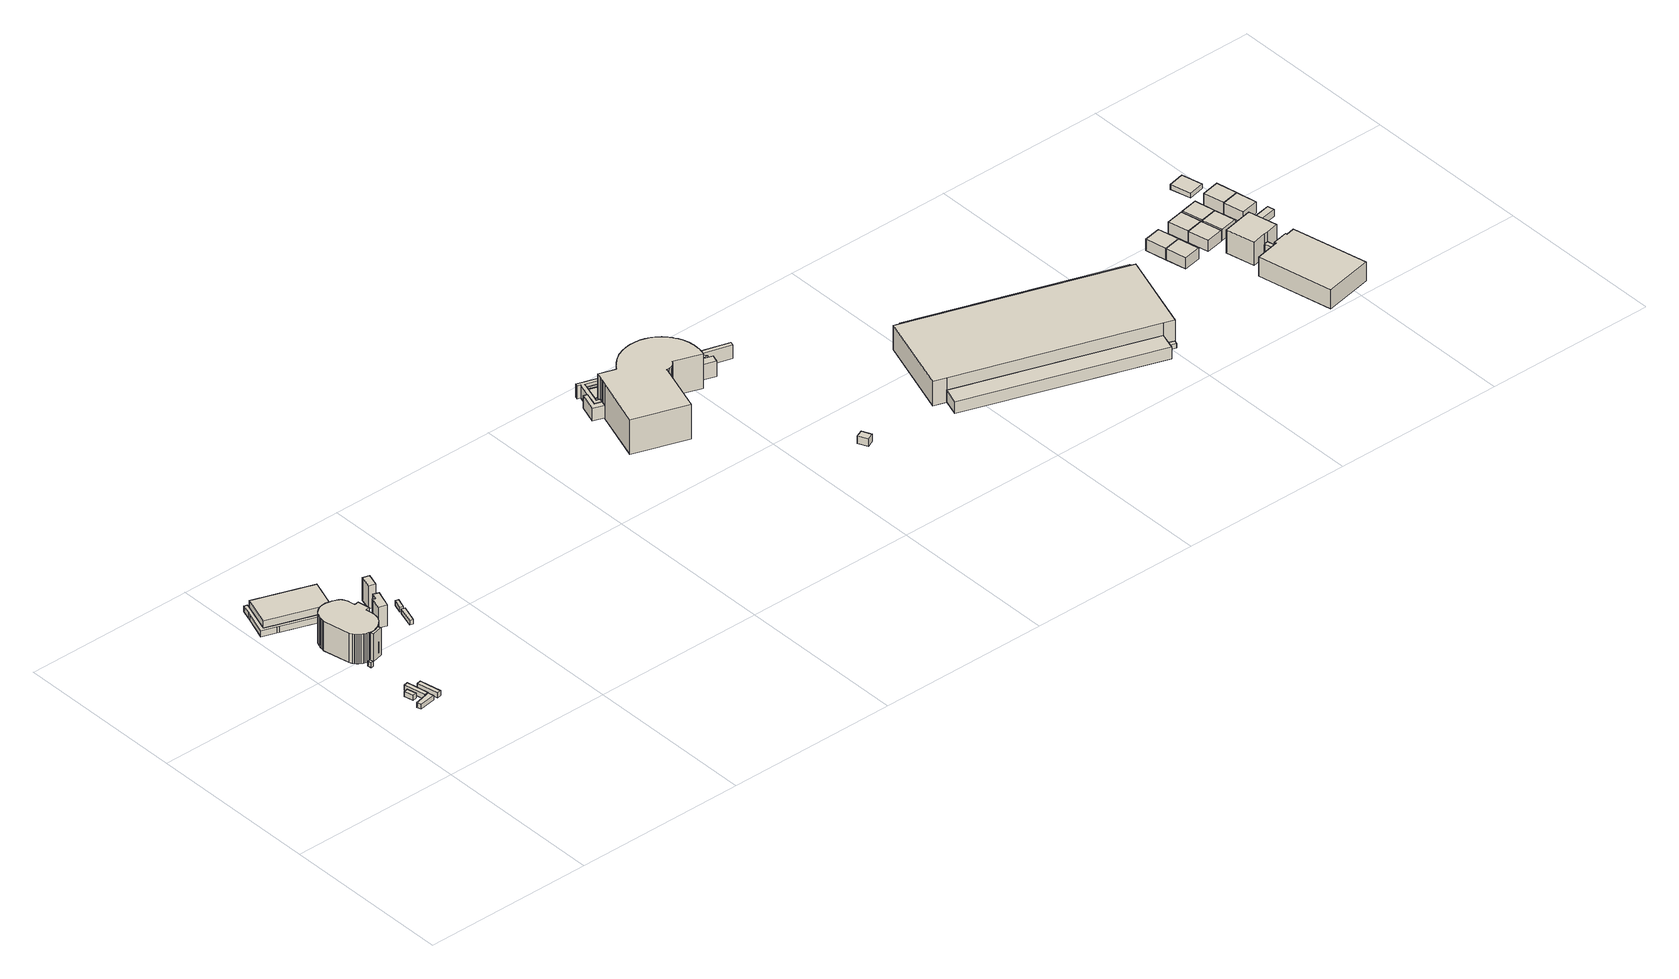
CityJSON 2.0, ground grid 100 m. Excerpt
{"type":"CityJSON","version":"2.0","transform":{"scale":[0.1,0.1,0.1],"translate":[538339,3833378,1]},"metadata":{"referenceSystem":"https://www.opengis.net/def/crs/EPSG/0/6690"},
"CityObjects":{
"building1":{"type":"Building","attributes":{"class":"3001","BuildingDetailAttribute.specifiedBuildingCoverageRate":0.6,"BuildingDetailAttribute.surveyYear":2017,"BuildingIDAttribute.prefecture":"27","BuildingIDAttribute.city":"27125"},"geometry":[{"type":"Solid","lod":"1","boundaries":[[[[0,1,2,3]],[[2,4,5,3]],[[1,6,4,2]],[[0,7,6,1]],[[3,5,7,0]],[[4,6,7,5]]]]}]},
"building2":{"type":"Building","attributes":{"class":"3001","BuildingDetailAttribute.specifiedBuildingCoverageRate":0.6,"BuildingDetailAttribute.surveyYear":2017,"BuildingIDAttribute.prefecture":"27","BuildingIDAttribute.city":"27125"},"geometry":[{"type":"Solid","lod":"1","boundaries":[[[[8,9,10,11]],[[10,12,13,11]],[[9,14,12,10]],[[8,15,14,9]],[[11,13,15,8]],[[12,14,15,13]]]]}]},
"building3":{"type":"Building","attributes":{"class":"3001","BuildingDetailAttribute.specifiedBuildingCoverageRate":0.6,"BuildingDetailAttribute.surveyYear":2017,"BuildingIDAttribute.prefecture":"27","BuildingIDAttribute.city":"27125"},"geometry":[{"type":"Solid","lod":"1","boundaries":[[[[16,17,18,19]],[[18,20,21,19]],[[17,22,20,18]],[[16,23,22,17]],[[19,21,23,16]],[[20,22,23,21]]]]}]},
"building4":{"type":"Building","attributes":{"class":"3001","BuildingDetailAttribute.specifiedBuildingCoverageRate":0.6,"BuildingDetailAttribute.surveyYear":2017,"BuildingIDAttribute.prefecture":"27","BuildingIDAttribute.city":"27125"},"geometry":[{"type":"Solid","lod":"1","boundaries":[[[[24,25,26,27]],[[26,28,29,27]],[[25,30,28,26]],[[24,31,30,25]],[[27,29,31,24]],[[28,30,31,29]]]]}]},
"building5":{"type":"Building","attributes":{"class":"3001","BuildingDetailAttribute.specifiedBuildingCoverageRate":0.6,"BuildingDetailAttribute.surveyYear":2017,"BuildingIDAttribute.prefecture":"27","BuildingIDAttribute.city":"27125"},"geometry":[{"type":"Solid","lod":"1","boundaries":[[[[32,33,34,35]],[[34,36,37,35]],[[33,38,36,34]],[[32,39,38,33]],[[35,37,39,32]],[[36,38,39,37]]]]}]},
"building6":{"type":"Building","attributes":{"区名":"住之江区","町丁目名称":"南港北１丁目","街区番号":21,"class":"3001","usage":"422","measuredHeight":17,"storeysAboveGround":1,"BuildingDetailAttribute.buildingRoofEdgeArea":832.32,"BuildingDetailAttribute.buildingStructureType":"603","BuildingDetailAttribute.buildingStructureOrgType":"3","BuildingDetailAttribute.detailedUsage":"1405","BuildingDetailAttribute.specifiedBuildingCoverageRate":0.6,"BuildingDetailAttribute.surveyYear":2017,"BuildingIDAttribute.prefecture":"27","BuildingIDAttribute.city":"27125"},"geometry":[{"type":"Solid","lod":"1","boundaries":[[[[40,41,42,43,44,45,46,47,48]],[[47,49,50,48]],[[46,51,49,47]],[[45,52,51,46]],[[44,53,52,45]],[[43,54,53,44]],[[42,55,54,43]],[[41,56,55,42]],[[40,57,56,41]],[[48,50,57,40]],[[49,51,52,53,54,55,56,57,50]]]]}]},
"building7":{"type":"Building","attributes":{"区名":"住之江区","町丁目名称":"南港北１丁目","街区番号":21,"class":"3002","usage":"422","measuredHeight":18.1,"storeysAboveGround":1,"BuildingDetailAttribute.buildingRoofEdgeArea":832.32,"BuildingDetailAttribute.buildingStructureType":"603","BuildingDetailAttribute.buildingStructureOrgType":"3","BuildingDetailAttribute.detailedUsage":"1405","BuildingDetailAttribute.specifiedBuildingCoverageRate":0.6,"BuildingDetailAttribute.surveyYear":2017,"BuildingHighTideRiskAttribute.description":"1","BuildingHighTideRiskAttribute.rank":"1","BuildingHighTideRiskAttribute.depth":0.048,"BuildingIDAttribute.prefecture":"27","BuildingIDAttribute.city":"27125"},"geometry":[{"type":"Solid","lod":"1","boundaries":[[[[58,59,60,61,62,63,64,65,66,67,68,69,70,71,72,73,74,75,76,77,78,79,80,81,82,83,84,85,86,87,88,89,90,91,92,93,94,95,96,97,98,99,100,101,102,103,104,105,106,107,108,109,110,111,112,113,114,115,116,117,118,119,120]],[[119,121,122,120]],[[118,123,121,119]],[[117,124,123,118]],[[116,125,124,117]],[[115,126,125,116]],[[114,127,126,115]],[[113,128,127,114]],[[112,129,128,113]],[[111,130,129,112]],[[110,131,130,111]],[[109,132,131,110]],[[108,133,132,109]],[[107,134,133,108]],[[106,135,134,107]],[[105,136,135,106]],[[104,137,136,105]],[[103,138,137,104]],[[102,139,138,103]],[[101,140,139,102]],[[100,141,140,101]],[[99,142,141,100]],[[98,143,142,99]],[[97,144,143,98]],[[96,145,144,97]],[[95,146,145,96]],[[94,147,146,95]],[[93,148,147,94]],[[92,149,148,93]],[[91,150,149,92]],[[90,151,150,91]],[[89,152,151,90]],[[88,153,152,89]],[[87,154,153,88]],[[86,155,154,87]],[[85,156,155,86]],[[84,157,156,85]],[[83,158,157,84]],[[82,159,158,83]],[[81,160,159,82]],[[80,161,160,81]],[[79,162,161,80]],[[78,163,162,79]],[[77,164,163,78]],[[76,165,164,77]],[[75,166,165,76]],[[74,167,166,75]],[[73,168,167,74]],[[72,169,168,73]],[[71,170,169,72]],[[70,171,170,71]],[[69,172,171,70]],[[68,173,172,69]],[[67,174,173,68]],[[66,175,174,67]],[[65,176,175,66]],[[64,177,176,65]],[[63,178,177,64]],[[62,179,178,63]],[[61,180,179,62]],[[60,181,180,61]],[[59,182,181,60]],[[58,183,182,59]],[[120,122,183,58]],[[121,123,124,125,126,127,128,129,130,131,132,133,134,135,136,137,138,139,140,141,142,143,144,145,146,147,148,149,150,151,152,153,154,155,156,157,158,159,160,161,162,163,164,165,166,167,168,169,170,171,172,173,174,175,176,177,178,179,180,181,182,183,122]]]]}]},
"building8":{"type":"Building","attributes":{"区名":"住之江区","町丁目名称":"南港北１丁目","街区番号":21,"class":"3003","usage":"422","measuredHeight":3.7,"storeysAboveGround":1,"BuildingDetailAttribute.buildingRoofEdgeArea":805.54,"BuildingDetailAttribute.buildingStructureType":"603","BuildingDetailAttribute.buildingStructureOrgType":"3","BuildingDetailAttribute.detailedUsage":"1405","BuildingDetailAttribute.specifiedBuildingCoverageRate":0.6,"BuildingDetailAttribute.surveyYear":2017,"BuildingHighTideRiskAttribute.description":"1","BuildingHighTideRiskAttribute.rank":"1","BuildingHighTideRiskAttribute.depth":0.389,"BuildingIDAttribute.prefecture":"27","BuildingIDAttribute.city":"27125"},"geometry":[{"type":"Solid","lod":"1","boundaries":[[[[184,185,186,187,188,189,190,191,192,193,194,195,196,197,198]],[[197,199,200,198]],[[196,201,199,197]],[[195,202,201,196]],[[194,203,202,195]],[[193,204,203,194]],[[192,205,204,193]],[[191,206,205,192]],[[190,207,206,191]],[[189,208,207,190]],[[188,209,208,189]],[[187,210,209,188]],[[186,211,210,187]],[[185,212,211,186]],[[184,213,212,185]],[[198,200,213,184]],[[199,201,202,203,204,205,206,207,208,209,210,211,212,213,200]]]]}]},
"building9":{"type":"Building","attributes":{"区名":"住之江区","町丁目名称":"南港北１丁目","街区番号":21,"class":"3002","usage":"422","measuredHeight":8,"storeysAboveGround":1,"BuildingDetailAttribute.buildingRoofEdgeArea":805.54,"BuildingDetailAttribute.buildingStructureType":"603","BuildingDetailAttribute.buildingStructureOrgType":"3","BuildingDetailAttribute.detailedUsage":"1405","BuildingDetailAttribute.specifiedBuildingCoverageRate":0.6,"BuildingDetailAttribute.surveyYear":2017,"BuildingHighTideRiskAttribute.description":"1","BuildingHighTideRiskAttribute.rank":"2","BuildingHighTideRiskAttribute.depth":0.538,"BuildingIDAttribute.prefecture":"27","BuildingIDAttribute.city":"27125"},"geometry":[{"type":"Solid","lod":"1","boundaries":[[[[214,215,216,217,218]],[[217,219,220,218]],[[216,221,219,217]],[[215,222,221,216]],[[214,223,222,215]],[[218,220,223,214]],[[219,221,222,223,220]]]]}]},
"building10":{"type":"Building","attributes":{"class":"3001","measuredHeight":5.9,"BuildingDetailAttribute.specifiedBuildingCoverageRate":0.6,"BuildingDetailAttribute.surveyYear":2017,"BuildingHighTideRiskAttribute.description":"1","BuildingHighTideRiskAttribute.rank":"1","BuildingHighTideRiskAttribute.depth":0.268,"BuildingIDAttribute.prefecture":"27","BuildingIDAttribute.city":"27125"},"geometry":[{"type":"Solid","lod":"1","boundaries":[[[[224,225,226,227]],[[226,228,229,227]],[[225,230,228,226]],[[224,231,230,225]],[[227,229,231,224]],[[228,230,231,229]]]]}]},
"building11":{"type":"Building","attributes":{"class":"3002","measuredHeight":13,"BuildingDetailAttribute.specifiedBuildingCoverageRate":0.6,"BuildingDetailAttribute.surveyYear":2017,"BuildingHighTideRiskAttribute.description":"1","BuildingHighTideRiskAttribute.rank":"1","BuildingHighTideRiskAttribute.depth":0.192,"BuildingIDAttribute.prefecture":"27","BuildingIDAttribute.city":"27125"},"geometry":[{"type":"Solid","lod":"1","boundaries":[[[[232,233,234,235,236,237]],[[236,238,239,237]],[[235,240,238,236]],[[234,241,240,235]],[[233,242,241,234]],[[232,243,242,233]],[[237,239,243,232]],[[238,240,241,242,243,239]]]]}]},
"building12":{"type":"Building","attributes":{"class":"3001","BuildingDetailAttribute.specifiedBuildingCoverageRate":0.6,"BuildingDetailAttribute.surveyYear":2017,"BuildingHighTideRiskAttribute.description":"1","BuildingHighTideRiskAttribute.rank":"2","BuildingHighTideRiskAttribute.depth":0.542,"BuildingIDAttribute.prefecture":"27","BuildingIDAttribute.city":"27125"},"geometry":[{"type":"Solid","lod":"1","boundaries":[[[[244,245,246,247]],[[246,248,249,247]],[[245,250,248,246]],[[244,251,250,245]],[[247,249,251,244]],[[248,250,251,249]]]]}]},
"building13":{"type":"Building","attributes":{"class":"3001","measuredHeight":14.2,"BuildingDetailAttribute.specifiedBuildingCoverageRate":0.6,"BuildingDetailAttribute.surveyYear":2017,"BuildingHighTideRiskAttribute.description":"1","BuildingHighTideRiskAttribute.rank":"1","BuildingHighTideRiskAttribute.depth":0.388,"BuildingIDAttribute.prefecture":"27","BuildingIDAttribute.city":"27125"},"geometry":[{"type":"Solid","lod":"1","boundaries":[[[[252,253,254,255]],[[254,256,257,255]],[[253,258,256,254]],[[252,259,258,253]],[[255,257,259,252]],[[256,258,259,257]]]]}]},
"building14":{"type":"Building","attributes":{"class":"3001","BuildingDetailAttribute.specifiedBuildingCoverageRate":0.6,"BuildingDetailAttribute.surveyYear":2017,"BuildingHighTideRiskAttribute.description":"1","BuildingHighTideRiskAttribute.rank":"2","BuildingHighTideRiskAttribute.depth":0.63,"BuildingIDAttribute.prefecture":"27","BuildingIDAttribute.city":"27125"},"geometry":[{"type":"Solid","lod":"1","boundaries":[[[[260,261,262,263]],[[262,264,265,263]],[[261,266,264,262]],[[260,267,266,261]],[[263,265,267,260]],[[264,266,267,265]]]]}]},
"building15":{"type":"Building","attributes":{"計測周辺長":297.13,"1/2500図郭":74,"区名":"住之江区","町丁目名称":"南港北１丁目","街区番号":20,"class":"3001","usage":"431","measuredHeight":7.7,"storeysAboveGround":6,"BuildingDetailAttribute.buildingRoofEdgeArea":2196.25,"BuildingDetailAttribute.buildingStructureType":"603","BuildingDetailAttribute.buildingStructureOrgType":"3","BuildingDetailAttribute.detailedUsage":"1710","BuildingDetailAttribute.specifiedBuildingCoverageRate":0.6,"BuildingDetailAttribute.surveyYear":2017,"BuildingTsunamiRiskAttribute.description":"1","BuildingTsunamiRiskAttribute.rank":"2","BuildingTsunamiRiskAttribute.depth":0.61,"BuildingHighTideRiskAttribute.description":"1","BuildingHighTideRiskAttribute.rank":"2","BuildingHighTideRiskAttribute.depth":2,"BuildingIDAttribute.prefecture":"27","BuildingIDAttribute.city":"27125"},"geometry":[{"type":"Solid","lod":"1","boundaries":[[[[268,269,270,271,272,273,274]],[[273,275,276,274]],[[272,277,275,273]],[[271,278,277,272]],[[270,279,278,271]],[[269,280,279,270]],[[268,281,280,269]],[[274,276,281,268]],[[275,277,278,279,280,281,276]]]]}]},
"building16":{"type":"Building","attributes":{"class":"3001","measuredHeight":5.6,"BuildingDetailAttribute.specifiedBuildingCoverageRate":0.6,"BuildingDetailAttribute.surveyYear":2017,"BuildingTsunamiRiskAttribute.description":"1","BuildingTsunamiRiskAttribute.rank":"2","BuildingTsunamiRiskAttribute.depth":0.74,"BuildingHighTideRiskAttribute.description":"1","BuildingHighTideRiskAttribute.rank":"2","BuildingHighTideRiskAttribute.depth":2,"BuildingIDAttribute.prefecture":"27","BuildingIDAttribute.city":"27125"},"geometry":[{"type":"Solid","lod":"1","boundaries":[[[[282,283,284,285,286,287,288]],[[287,289,290,288]],[[286,291,289,287]],[[285,292,291,286]],[[284,293,292,285]],[[283,294,293,284]],[[282,295,294,283]],[[288,290,295,282]],[[289,291,292,293,294,295,290]]]]}]},
"building17":{"type":"Building","attributes":{"class":"3001","measuredHeight":5.9,"BuildingDetailAttribute.specifiedBuildingCoverageRate":0.6,"BuildingDetailAttribute.surveyYear":2017,"BuildingTsunamiRiskAttribute.description":"1","BuildingTsunamiRiskAttribute.rank":"2","BuildingTsunamiRiskAttribute.depth":0.85,"BuildingHighTideRiskAttribute.description":"1","BuildingHighTideRiskAttribute.rank":"2","BuildingHighTideRiskAttribute.depth":2,"BuildingIDAttribute.prefecture":"27","BuildingIDAttribute.city":"27125"},"geometry":[{"type":"Solid","lod":"1","boundaries":[[[[296,288,287,286,285,297,298,299,300,301,302]],[[301,303,304,302]],[[300,305,303,301]],[[299,306,305,300]],[[298,307,306,299]],[[297,308,307,298]],[[285,309,308,297]],[[286,310,309,285]],[[287,311,310,286]],[[288,312,311,287]],[[296,313,312,288]],[[302,304,313,296]],[[303,305,306,307,308,309,310,311,312,313,304]]]]}]},
"building18":{"type":"Building","attributes":{"計測周辺長":297.13,"1/2500図郭":74,"区名":"住之江区","町丁目名称":"南港北１丁目","街区番号":20,"class":"3003","usage":"431","measuredHeight":8,"storeysAboveGround":6,"BuildingDetailAttribute.buildingRoofEdgeArea":2196.25,"BuildingDetailAttribute.buildingStructureType":"603","BuildingDetailAttribute.buildingStructureOrgType":"3","BuildingDetailAttribute.detailedUsage":"1710","BuildingDetailAttribute.specifiedBuildingCoverageRate":0.6,"BuildingDetailAttribute.surveyYear":2017,"BuildingTsunamiRiskAttribute.description":"1","BuildingTsunamiRiskAttribute.rank":"2","BuildingTsunamiRiskAttribute.depth":0.61,"BuildingHighTideRiskAttribute.description":"1","BuildingHighTideRiskAttribute.rank":"2","BuildingHighTideRiskAttribute.depth":2,"BuildingIDAttribute.prefecture":"27","BuildingIDAttribute.city":"27125"},"geometry":[{"type":"Solid","lod":"1","boundaries":[[[[314,315,316,317,318,319,320,321,322,323,324,325]],[[324,326,327,325]],[[323,328,326,324]],[[322,329,328,323]],[[321,276,329,322]],[[320,281,276,321]],[[319,280,281,320]],[[318,330,280,319]],[[317,331,330,318]],[[316,332,331,317]],[[315,333,332,316]],[[314,334,333,315]],[[325,327,334,314]],[[326,328,329,276,281,280,330,331,332,333,334,327]]]]}]},
"building19":{"type":"Building","attributes":{"計測周辺長":297.13,"1/2500図郭":74,"区名":"住之江区","町丁目名称":"南港北１丁目","街区番号":20,"class":"3002","usage":"431","measuredHeight":21.5,"storeysAboveGround":6,"BuildingDetailAttribute.buildingRoofEdgeArea":2196.25,"BuildingDetailAttribute.buildingStructureType":"603","BuildingDetailAttribute.buildingStructureOrgType":"3","BuildingDetailAttribute.detailedUsage":"1710","BuildingDetailAttribute.specifiedBuildingCoverageRate":0.6,"BuildingDetailAttribute.surveyYear":2017,"BuildingTsunamiRiskAttribute.description":"1","BuildingTsunamiRiskAttribute.rank":"2","BuildingTsunamiRiskAttribute.depth":1.1,"BuildingHighTideRiskAttribute.description":"1","BuildingHighTideRiskAttribute.rank":"2","BuildingHighTideRiskAttribute.depth":2,"BuildingIDAttribute.prefecture":"27","BuildingIDAttribute.city":"27125"},"geometry":[{"type":"Solid","lod":"1","boundaries":[[[[335,336,337,338,339,340,341,342,343,344,345,346,347,348,349,350,351,352,353,354,355,356,357,358,359,360,361,362,363,364,365,366,367,368,369,370,371,372,373,374,375,376,377,378]],[[377,379,380,378]],[[376,381,379,377]],[[375,382,381,376]],[[374,383,382,375]],[[373,384,383,374]],[[372,385,384,373]],[[371,386,385,372]],[[370,387,386,371]],[[369,388,387,370]],[[368,389,388,369]],[[367,390,389,368]],[[366,391,390,367]],[[365,392,391,366]],[[364,393,392,365]],[[363,394,393,364]],[[362,395,394,363]],[[361,396,395,362]],[[360,397,396,361]],[[359,398,397,360]],[[358,399,398,359]],[[357,400,399,358]],[[356,401,400,357]],[[355,402,401,356]],[[354,403,402,355]],[[353,404,403,354]],[[352,405,404,353]],[[351,406,405,352]],[[350,407,406,351]],[[349,408,407,350]],[[348,409,408,349]],[[347,410,409,348]],[[346,411,410,347]],[[345,412,411,346]],[[344,413,412,345]],[[343,414,413,344]],[[342,415,414,343]],[[341,416,415,342]],[[340,417,416,341]],[[339,418,417,340]],[[338,419,418,339]],[[337,420,419,338]],[[336,421,420,337]],[[335,422,421,336]],[[378,380,422,335]],[[379,381,382,383,384,385,386,387,388,389,390,391,392,393,394,395,396,397,398,399,400,401,402,403,404,405,406,407,408,409,410,411,412,413,414,415,416,417,418,419,420,421,422,380]]]]}]},
"building20":{"type":"Building","attributes":{"class":"3003","measuredHeight":4.5,"BuildingDetailAttribute.specifiedBuildingCoverageRate":0.6,"BuildingDetailAttribute.surveyYear":2017,"BuildingHighTideRiskAttribute.description":"1","BuildingHighTideRiskAttribute.rank":"2","BuildingHighTideRiskAttribute.depth":2.07,"BuildingIDAttribute.prefecture":"27","BuildingIDAttribute.city":"27125"},"geometry":[{"type":"Solid","lod":"1","boundaries":[[[[423,424,425,426]],[[425,427,428,426]],[[424,429,427,425]],[[423,430,429,424]],[[426,428,430,423]],[[427,429,430,428]]]]}]},
"building21":{"type":"Building","attributes":{"class":"3001","measuredHeight":9.5,"BuildingDetailAttribute.specifiedBuildingCoverageRate":0.6,"BuildingDetailAttribute.surveyYear":2017,"BuildingTsunamiRiskAttribute.description":"1","BuildingTsunamiRiskAttribute.rank":"2","BuildingTsunamiRiskAttribute.depth":0.89,"BuildingHighTideRiskAttribute.description":"1","BuildingHighTideRiskAttribute.rank":"2","BuildingHighTideRiskAttribute.depth":2,"BuildingIDAttribute.prefecture":"27","BuildingIDAttribute.city":"27125"},"geometry":[{"type":"Solid","lod":"1","boundaries":[[[[431,432,433,434,435,436,437,438,439]],[[438,440,441,439]],[[437,442,440,438]],[[436,443,442,437]],[[435,444,443,436]],[[434,445,444,435]],[[433,446,445,434]],[[432,447,446,433]],[[431,448,447,432]],[[439,441,448,431]],[[440,442,443,444,445,446,447,448,441]]]]}]},
"building22":{"type":"Building","attributes":{"class":"3003","measuredHeight":8.5,"BuildingDetailAttribute.specifiedBuildingCoverageRate":0.6,"BuildingDetailAttribute.surveyYear":2017,"BuildingTsunamiRiskAttribute.description":"1","BuildingTsunamiRiskAttribute.rank":"2","BuildingTsunamiRiskAttribute.depth":0.89,"BuildingHighTideRiskAttribute.description":"1","BuildingHighTideRiskAttribute.rank":"2","BuildingHighTideRiskAttribute.depth":2,"BuildingIDAttribute.prefecture":"27","BuildingIDAttribute.city":"27125"},"geometry":[{"type":"Solid","lod":"1","boundaries":[[[[345,344,449,450,451,452,453,454,455,456,457,347,346]],[[347,458,459,346]],[[457,460,458,347]],[[456,461,460,457]],[[455,462,461,456]],[[454,463,462,455]],[[453,464,463,454]],[[452,465,464,453]],[[451,466,465,452]],[[450,467,466,451]],[[449,468,467,450]],[[344,469,468,449]],[[345,470,469,344]],[[346,459,470,345]],[[458,460,461,462,463,464,465,466,467,468,469,470,459]]]]}]},
"building23":{"type":"Building","attributes":{"計測周辺長":416.14,"1/2500図郭":74,"区名":"住之江区","町丁目名称":"南港北１丁目","街区番号":20,"class":"3003","usage":"431","measuredHeight":7.4,"storeysAboveGround":2,"BuildingDetailAttribute.buildingRoofEdgeArea":9024.25,"BuildingDetailAttribute.buildingStructureType":"610","BuildingDetailAttribute.buildingStructureOrgType":"2","BuildingDetailAttribute.detailedUsage":"1720","BuildingDetailAttribute.specifiedBuildingCoverageRate":0.6,"BuildingDetailAttribute.surveyYear":2017,"BuildingTsunamiRiskAttribute.description":"1","BuildingTsunamiRiskAttribute.rank":"1","BuildingTsunamiRiskAttribute.depth":0.38,"BuildingHighTideRiskAttribute.description":"1","BuildingHighTideRiskAttribute.rank":"2","BuildingHighTideRiskAttribute.depth":2.59,"BuildingIDAttribute.prefecture":"27","BuildingIDAttribute.city":"27125"},"geometry":[{"type":"Solid","lod":"1","boundaries":[[[[471,472,473,474]],[[473,475,476,474]],[[472,477,475,473]],[[471,478,477,472]],[[474,476,478,471]],[[475,477,478,476]]]]}]},
"building24":{"type":"Building","attributes":{"計測周辺長":416.14,"1/2500図郭":74,"区名":"住之江区","町丁目名称":"南港北１丁目","街区番号":20,"class":"3001","usage":"431","measuredHeight":15.2,"storeysAboveGround":2,"BuildingDetailAttribute.buildingRoofEdgeArea":9024.25,"BuildingDetailAttribute.buildingStructureType":"610","BuildingDetailAttribute.buildingStructureOrgType":"2","BuildingDetailAttribute.detailedUsage":"1720","BuildingDetailAttribute.specifiedBuildingCoverageRate":0.6,"BuildingDetailAttribute.surveyYear":2017,"BuildingTsunamiRiskAttribute.description":"1","BuildingTsunamiRiskAttribute.rank":"1","BuildingTsunamiRiskAttribute.depth":0.46,"BuildingHighTideRiskAttribute.description":"1","BuildingHighTideRiskAttribute.rank":"2","BuildingHighTideRiskAttribute.depth":2,"BuildingIDAttribute.prefecture":"27","BuildingIDAttribute.city":"27125"},"geometry":[{"type":"Solid","lod":"1","boundaries":[[[[479,480,481,482,483,484,485,486]],[[485,487,488,486]],[[484,489,487,485]],[[483,490,489,484]],[[482,491,490,483]],[[481,492,491,482]],[[480,493,492,481]],[[479,494,493,480]],[[486,488,494,479]],[[487,489,490,491,492,493,494,488]]]]}]},
"building25":{"type":"Building","attributes":{"計測周辺長":416.14,"1/2500図郭":74,"区名":"住之江区","町丁目名称":"南港北１丁目","街区番号":20,"class":"3003","usage":"431","measuredHeight":7.7,"storeysAboveGround":2,"BuildingDetailAttribute.buildingRoofEdgeArea":9024.25,"BuildingDetailAttribute.buildingStructureType":"610","BuildingDetailAttribute.buildingStructureOrgType":"2","BuildingDetailAttribute.detailedUsage":"1720","BuildingDetailAttribute.specifiedBuildingCoverageRate":0.6,"BuildingDetailAttribute.surveyYear":2017,"BuildingTsunamiRiskAttribute.description":"1","BuildingTsunamiRiskAttribute.rank":"2","BuildingTsunamiRiskAttribute.depth":0.79,"BuildingHighTideRiskAttribute.description":"1","BuildingHighTideRiskAttribute.rank":"2","BuildingHighTideRiskAttribute.depth":2,"BuildingIDAttribute.prefecture":"27","BuildingIDAttribute.city":"27125"},"geometry":[{"type":"Solid","lod":"1","boundaries":[[[[495,496,497,498,499,500]],[[499,501,502,500]],[[498,503,501,499]],[[497,504,503,498]],[[496,505,504,497]],[[495,506,505,496]],[[500,502,506,495]],[[501,503,504,505,506,502]]]]}]},
"building26":{"type":"Building","attributes":{"計測周辺長":416.14,"1/2500図郭":74,"区名":"住之江区","町丁目名称":"南港北１丁目","街区番号":20,"class":"3001","usage":"431","storeysAboveGround":2,"BuildingDetailAttribute.buildingRoofEdgeArea":9024.25,"BuildingDetailAttribute.buildingStructureType":"610","BuildingDetailAttribute.buildingStructureOrgType":"2","BuildingDetailAttribute.detailedUsage":"1720","BuildingDetailAttribute.specifiedBuildingCoverageRate":0.6,"BuildingDetailAttribute.surveyYear":2017,"BuildingHighTideRiskAttribute.description":"1","BuildingHighTideRiskAttribute.rank":"2","BuildingHighTideRiskAttribute.depth":2.38,"BuildingIDAttribute.prefecture":"27","BuildingIDAttribute.city":"27125"},"geometry":[{"type":"Solid","lod":"1","boundaries":[[[[507,508,509,510]],[[509,511,512,510]],[[508,513,511,509]],[[507,514,513,508]],[[510,512,514,507]],[[511,513,514,512]]]]}]},
"building27":{"type":"Building","attributes":{"class":"3001","measuredHeight":6.9,"BuildingDetailAttribute.specifiedBuildingCoverageRate":0.6,"BuildingDetailAttribute.surveyYear":2017,"BuildingTsunamiRiskAttribute.description":"1","BuildingTsunamiRiskAttribute.rank":"2","BuildingTsunamiRiskAttribute.depth":0.85,"BuildingHighTideRiskAttribute.description":"1","BuildingHighTideRiskAttribute.rank":"2","BuildingHighTideRiskAttribute.depth":2,"BuildingIDAttribute.prefecture":"27","BuildingIDAttribute.city":"27125"},"geometry":[{"type":"Solid","lod":"1","boundaries":[[[[515,516,517,518]],[[517,519,520,518]],[[516,521,519,517]],[[515,522,521,516]],[[518,520,522,515]],[[519,521,522,520]]]]}]},
"building28":{"type":"Building","attributes":{"class":"3001","measuredHeight":7.1,"BuildingDetailAttribute.specifiedBuildingCoverageRate":0.6,"BuildingDetailAttribute.surveyYear":2017,"BuildingTsunamiRiskAttribute.description":"1","BuildingTsunamiRiskAttribute.rank":"2","BuildingTsunamiRiskAttribute.depth":0.98,"BuildingHighTideRiskAttribute.description":"1","BuildingHighTideRiskAttribute.rank":"2","BuildingHighTideRiskAttribute.depth":2,"BuildingIDAttribute.prefecture":"27","BuildingIDAttribute.city":"27125"},"geometry":[{"type":"Solid","lod":"1","boundaries":[[[[523,524,525,526]],[[525,527,528,526]],[[524,529,527,525]],[[523,530,529,524]],[[526,528,530,523]],[[527,529,530,528]]]]}]},
"building29":{"type":"Building","attributes":{"class":"3001","measuredHeight":6.8,"BuildingDetailAttribute.specifiedBuildingCoverageRate":0.6,"BuildingDetailAttribute.surveyYear":2017,"BuildingTsunamiRiskAttribute.description":"1","BuildingTsunamiRiskAttribute.rank":"2","BuildingTsunamiRiskAttribute.depth":0.87,"BuildingHighTideRiskAttribute.description":"1","BuildingHighTideRiskAttribute.rank":"2","BuildingHighTideRiskAttribute.depth":2,"BuildingIDAttribute.prefecture":"27","BuildingIDAttribute.city":"27125"},"geometry":[{"type":"Solid","lod":"1","boundaries":[[[[531,532,533,534]],[[533,535,536,534]],[[532,537,535,533]],[[531,538,537,532]],[[534,536,538,531]],[[535,537,538,536]]]]}]},
"building30":{"type":"Building","attributes":{"class":"3001","measuredHeight":7.1,"BuildingDetailAttribute.specifiedBuildingCoverageRate":0.6,"BuildingDetailAttribute.surveyYear":2017,"BuildingTsunamiRiskAttribute.description":"1","BuildingTsunamiRiskAttribute.rank":"2","BuildingTsunamiRiskAttribute.depth":0.94,"BuildingHighTideRiskAttribute.description":"1","BuildingHighTideRiskAttribute.rank":"2","BuildingHighTideRiskAttribute.depth":2,"BuildingIDAttribute.prefecture":"27","BuildingIDAttribute.city":"27125"},"geometry":[{"type":"Solid","lod":"1","boundaries":[[[[539,540,541,542]],[[541,543,544,542]],[[540,545,543,541]],[[539,546,545,540]],[[542,544,546,539]],[[543,545,546,544]]]]}]},
"building31":{"type":"Building","attributes":{"class":"3001","measuredHeight":11.7,"BuildingDetailAttribute.specifiedBuildingCoverageRate":0.6,"BuildingDetailAttribute.surveyYear":2017,"BuildingTsunamiRiskAttribute.description":"1","BuildingTsunamiRiskAttribute.rank":"1","BuildingTsunamiRiskAttribute.depth":0.14,"BuildingHighTideRiskAttribute.description":"1","BuildingHighTideRiskAttribute.rank":"2","BuildingHighTideRiskAttribute.depth":2.51,"BuildingIDAttribute.prefecture":"27","BuildingIDAttribute.city":"27125"},"geometry":[{"type":"Solid","lod":"1","boundaries":[[[[547,548,549,550,551,552,553,554,555]],[[554,556,557,555]],[[553,558,556,554]],[[552,559,558,553]],[[551,560,559,552]],[[550,561,560,551]],[[549,562,561,550]],[[548,563,562,549]],[[547,564,563,548]],[[555,557,564,547]],[[556,558,559,560,561,562,563,564,557]]]]}]},
"building32":{"type":"Building","attributes":{"class":"3003","measuredHeight":8.2,"BuildingDetailAttribute.specifiedBuildingCoverageRate":0.6,"BuildingDetailAttribute.surveyYear":2017,"BuildingTsunamiRiskAttribute.description":"1","BuildingTsunamiRiskAttribute.rank":"2","BuildingTsunamiRiskAttribute.depth":0.83,"BuildingHighTideRiskAttribute.description":"1","BuildingHighTideRiskAttribute.rank":"2","BuildingHighTideRiskAttribute.depth":2,"BuildingIDAttribute.prefecture":"27","BuildingIDAttribute.city":"27125"},"geometry":[{"type":"Solid","lod":"1","boundaries":[[[[565,566,567,568]],[[567,569,570,568]],[[566,571,569,567]],[[565,572,571,566]],[[568,570,572,565]],[[569,571,572,570]]]]}]},
"building33":{"type":"Building","attributes":{"class":"3001","measuredHeight":14.4,"BuildingDetailAttribute.specifiedBuildingCoverageRate":0.6,"BuildingDetailAttribute.surveyYear":2017,"BuildingTsunamiRiskAttribute.description":"1","BuildingTsunamiRiskAttribute.rank":"2","BuildingTsunamiRiskAttribute.depth":1.11,"BuildingHighTideRiskAttribute.description":"1","BuildingHighTideRiskAttribute.rank":"2","BuildingHighTideRiskAttribute.depth":2,"BuildingIDAttribute.prefecture":"27","BuildingIDAttribute.city":"27125"},"geometry":[{"type":"Solid","lod":"1","boundaries":[[[[573,574,575,576,577,578]],[[577,579,580,578]],[[576,581,579,577]],[[575,582,581,576]],[[574,583,582,575]],[[573,584,583,574]],[[578,580,584,573]],[[579,581,582,583,584,580]]]]}]},
"building34":{"type":"Building","attributes":{"class":"3001","measuredHeight":6.9,"BuildingDetailAttribute.specifiedBuildingCoverageRate":0.6,"BuildingDetailAttribute.surveyYear":2017,"BuildingTsunamiRiskAttribute.description":"1","BuildingTsunamiRiskAttribute.rank":"2","BuildingTsunamiRiskAttribute.depth":0.92,"BuildingHighTideRiskAttribute.description":"1","BuildingHighTideRiskAttribute.rank":"2","BuildingHighTideRiskAttribute.depth":2,"BuildingIDAttribute.prefecture":"27","BuildingIDAttribute.city":"27125"},"geometry":[{"type":"Solid","lod":"1","boundaries":[[[[585,586,587,588]],[[587,589,590,588]],[[586,591,589,587]],[[585,592,591,586]],[[588,590,592,585]],[[589,591,592,590]]]]}]},
"building35":{"type":"Building","attributes":{"class":"3001","measuredHeight":7,"BuildingDetailAttribute.specifiedBuildingCoverageRate":0.6,"BuildingDetailAttribute.surveyYear":2017,"BuildingTsunamiRiskAttribute.description":"1","BuildingTsunamiRiskAttribute.rank":"2","BuildingTsunamiRiskAttribute.depth":0.98,"BuildingHighTideRiskAttribute.description":"1","BuildingHighTideRiskAttribute.rank":"2","BuildingHighTideRiskAttribute.depth":2,"BuildingIDAttribute.prefecture":"27","BuildingIDAttribute.city":"27125"},"geometry":[{"type":"Solid","lod":"1","boundaries":[[[[587,593,594,588]],[[594,595,596,588]],[[593,597,595,594]],[[587,598,597,593]],[[588,596,598,587]],[[595,597,598,596]]]]}]},
"building36":{"type":"Building","attributes":{"class":"3001","measuredHeight":7,"BuildingDetailAttribute.specifiedBuildingCoverageRate":0.6,"BuildingDetailAttribute.surveyYear":2017,"BuildingTsunamiRiskAttribute.description":"1","BuildingTsunamiRiskAttribute.rank":"2","BuildingTsunamiRiskAttribute.depth":0.86,"BuildingHighTideRiskAttribute.description":"1","BuildingHighTideRiskAttribute.rank":"2","BuildingHighTideRiskAttribute.depth":2,"BuildingIDAttribute.prefecture":"27","BuildingIDAttribute.city":"27125"},"geometry":[{"type":"Solid","lod":"1","boundaries":[[[[599,600,601,602]],[[601,603,604,602]],[[600,605,603,601]],[[599,606,605,600]],[[602,604,606,599]],[[603,605,606,604]]]]}]},
"building37":{"type":"Building","attributes":{"class":"3001","measuredHeight":7.1,"BuildingDetailAttribute.specifiedBuildingCoverageRate":0.6,"BuildingDetailAttribute.surveyYear":2017,"BuildingTsunamiRiskAttribute.description":"1","BuildingTsunamiRiskAttribute.rank":"2","BuildingTsunamiRiskAttribute.depth":0.93,"BuildingHighTideRiskAttribute.description":"1","BuildingHighTideRiskAttribute.rank":"2","BuildingHighTideRiskAttribute.depth":2,"BuildingIDAttribute.prefecture":"27","BuildingIDAttribute.city":"27125"},"geometry":[{"type":"Solid","lod":"1","boundaries":[[[[607,608,609,610]],[[609,611,612,610]],[[608,613,611,609]],[[607,614,613,608]],[[610,612,614,607]],[[611,613,614,612]]]]}]},
"building38":{"type":"Building","attributes":{"class":"3003","measuredHeight":4.4,"BuildingDetailAttribute.specifiedBuildingCoverageRate":0.6,"BuildingDetailAttribute.surveyYear":2017,"BuildingTsunamiRiskAttribute.description":"1","BuildingTsunamiRiskAttribute.rank":"2","BuildingTsunamiRiskAttribute.depth":1.03,"BuildingHighTideRiskAttribute.description":"1","BuildingHighTideRiskAttribute.rank":"2","BuildingHighTideRiskAttribute.depth":2,"BuildingIDAttribute.prefecture":"27","BuildingIDAttribute.city":"27125"},"geometry":[{"type":"Solid","lod":"1","boundaries":[[[[615,616,617,618]],[[617,619,620,618]],[[616,621,619,617]],[[615,622,621,616]],[[618,620,622,615]],[[619,621,622,620]]]]}]},
"building39":{"type":"Building","attributes":{"class":"3001","BuildingDetailAttribute.specifiedBuildingCoverageRate":0.6,"BuildingDetailAttribute.surveyYear":2017,"BuildingTsunamiRiskAttribute.description":"1","BuildingTsunamiRiskAttribute.rank":"2","BuildingTsunamiRiskAttribute.depth":1.18,"BuildingHighTideRiskAttribute.description":"1","BuildingHighTideRiskAttribute.rank":"2","BuildingHighTideRiskAttribute.depth":2,"BuildingIDAttribute.prefecture":"27","BuildingIDAttribute.city":"27125"},"geometry":[{"type":"Solid","lod":"1","boundaries":[[[[623,624,625,626]],[[625,627,628,626]],[[624,629,627,625]],[[623,630,629,624]],[[626,628,630,623]],[[627,629,630,628]]]]}]}
},
"vertices":[
[179,459,78],[274,483,78],[280,450,78],[185,434,78],[280,450,108],[185,434,108],[274,483,108],[179,459,108],
[197,576,71],[222,581,71],[234,527,71],[209,522,71],[234,527,101],[209,522,101],[222,581,101],[197,576,101],
[235,618,69],[260,623,69],[284,495,69],[259,491,69],[284,495,99],[259,491,99],[260,623,99],[235,618,99],
[290,585,70],[316,590,70],[339,463,70],[314,458,70],[339,463,100],[314,458,100],[316,590,100],[290,585,100],
[232,888,66],[247,891,66],[251,869,66],[235,867,66],[251,869,96],[235,867,96],[247,891,96],[232,888,96],
[342,914,65],[279,897,65],[274,921,65],[280,920,65],[294,920,65],[305,921,65],[316,924,65],[324,927,65],[334,931,65],[324,927,235],[334,931,235],[316,924,235],[305,921,235],[294,920,235],[280,920,235],[274,921,235],[279,897,235],[342,914,235],
[161,1138,55],[163,1153,55],[165,1167,55],[168,1177,55],[172,1187,55],[177,1199,55],[183,1208,55],[190,1217,55],[196,1223,55],[204,1229,55],[213,1235,55],[222,1240,55],[230,1243,55],[241,1246,55],[245,1246,55],[257,1247,55],[267,1247,55],[283,1244,55],[297,1241,55],[302,1240,55],[316,1235,55],[327,1230,55],[336,1225,55],[343,1220,55],[348,1215,55],[353,1209,55],[354,1207,55],[358,1199,55],[362,1187,55],[365,1171,55],[369,1143,55],[394,1147,55],[406,1075,55],[382,1071,55],[387,1046,55],[388,1031,55],[388,1018,55],[387,1006,55],[385,996,55],[381,985,55],[375,973,55],[369,963,55],[362,955,55],[354,946,55],[344,938,55],[334,931,55],[324,927,55],[316,924,55],[305,921,55],[294,920,55],[280,920,55],[274,921,55],[268,922,55],[257,925,55],[247,928,55],[238,932,55],[228,937,55],[219,943,55],[211,950,55],[206,956,55],[204,959,55],[198,968,55],[191,982,55],[198,968,236],[191,982,236],[204,959,236],[206,956,236],[211,950,236],[219,943,236],[228,937,236],[238,932,236],[247,928,236],[257,925,236],[268,922,236],[274,921,236],[280,920,236],[294,920,236],[305,921,236],[316,924,236],[324,927,236],[334,931,236],[344,938,236],[354,946,236],[362,955,236],[369,963,236],[375,973,236],[381,985,236],[385,996,236],[387,1006,236],[388,1018,236],[388,1031,236],[387,1046,236],[382,1071,236],[406,1075,236],[394,1147,236],[369,1143,236],[365,1171,236],[362,1187,236],[358,1199,236],[354,1207,236],[353,1209,236],[348,1215,236],[343,1220,236],[336,1225,236],[327,1230,236],[316,1235,236],[302,1240,236],[297,1241,236],[283,1244,236],[267,1247,236],[257,1247,236],[245,1246,236],[241,1246,236],[230,1243,236],[222,1240,236],[213,1235,236],[204,1229,236],[196,1223,236],[190,1217,236],[183,1208,236],[177,1199,236],[172,1187,236],[168,1177,236],[165,1167,236],[163,1153,236],[161,1138,236],
[33,1449,48],[374,1330,48],[434,1502,48],[414,1509,48],[423,1536,48],[455,1524,48],[380,1308,48],[102,1405,48],[87,1410,48],[8,1437,48],[57,1578,48],[64,1598,48],[82,1649,48],[100,1643,48],[92,1621,48],[100,1643,84],[92,1621,84],[82,1649,84],[64,1598,84],[57,1578,84],[8,1437,84],[87,1410,84],[102,1405,84],[380,1308,84],[455,1524,84],[423,1536,84],[414,1509,84],[434,1502,84],[374,1330,84],[33,1449,84],
[414,1509,47],[434,1502,47],[374,1330,47],[33,1449,47],[92,1621,47],[33,1449,128],[92,1621,128],[374,1330,128],[434,1502,128],[414,1509,128],
[434,1198,52],[451,1247,52],[507,1227,52],[490,1179,52],[507,1227,111],[490,1179,111],[451,1247,111],[434,1198,111],
[488,1104,52],[511,1172,52],[528,1166,52],[540,1202,52],[571,1191,52],[536,1088,52],[571,1191,182],[536,1088,182],[540,1202,182],[528,1166,182],[511,1172,182],[488,1104,182],
[623,1021,51],[655,1119,51],[674,1113,51],[642,1015,51],[674,1113,81],[642,1015,81],[655,1119,81],[623,1021,81],
[562,1258,48],[585,1332,48],[622,1321,48],[599,1246,48],[622,1321,190],[599,1246,190],[585,1332,190],[562,1258,190],
[661,1138,47],[681,1195,47],[698,1189,47],[679,1132,47],[698,1189,77],[679,1132,77],[681,1195,77],[661,1138,77],
[2474,1745,21],[2515,1731,21],[2512,1724,21],[2504,1700,21],[2441,1721,21],[2478,1831,21],[2500,1824,21],[2478,1831,99],[2500,1824,99],[2441,1721,99],[2504,1700,99],[2512,1724,99],[2515,1731,99],[2474,1745,99],
[2690,1818,20],[2664,1794,20],[2648,1777,20],[2638,1761,20],[2519,1801,20],[2545,1879,20],[2704,1827,20],[2545,1879,76],[2704,1827,76],[2519,1801,76],[2638,1761,76],[2648,1777,76],[2664,1794,76],[2690,1818,76],
[2716,1835,20],[2632,1753,20],[2533,1786,20],[2522,1755,20],[2501,1761,20],[2545,1896,20],[2728,1840,20],[2545,1896,78],[2728,1840,78],[2501,1761,78],[2522,1755,78],[2533,1786,78],[2632,1753,78],[2638,1761,78],[2519,1801,78],[2545,1879,78],[2704,1827,78],[2716,1835,78],
[2728,1840,19],[2545,1896,19],[2501,1761,19],[2522,1755,19],[2516,1735,19],[2515,1731,19],[2474,1745,19],[2500,1824,19],[2527,1904,19],[2507,1910,19],[2513,1928,19],[2753,1851,19],[2513,1928,99],[2753,1851,99],[2507,1910,99],[2527,1904,99],[2516,1735,99],[2522,1755,99],[2501,1761,99],[2545,1896,99],[2728,1840,99],
[2783,1858,17],[2812,1862,17],[2841,1862,17],[2874,1858,17],[2900,1850,17],[2930,1839,17],[2949,1827,17],[2974,1807,17],[2996,1785,17],[3011,1764,17],[3013,1761,17],[3025,1741,17],[3029,1733,17],[3034,1723,17],[3037,1716,17],[3045,1686,17],[3049,1648,17],[3048,1627,17],[3048,1609,17],[3042,1581,17],[3036,1565,17],[2879,1618,17],[2873,1608,17],[2863,1597,17],[2849,1588,17],[2830,1584,17],[2814,1585,17],[2716,1290,17],[2403,1394,17],[2504,1700,17],[2512,1724,17],[2515,1731,17],[2516,1735,17],[2522,1755,17],[2533,1786,17],[2632,1753,17],[2638,1761,17],[2648,1777,17],[2664,1794,17],[2690,1818,17],[2704,1827,17],[2716,1835,17],[2728,1840,17],[2753,1851,17],[2728,1840,232],[2753,1851,232],[2716,1835,232],[2704,1827,232],[2690,1818,232],[2664,1794,232],[2648,1777,232],[2638,1761,232],[2632,1753,232],[2533,1786,232],[2522,1755,232],[2516,1735,232],[2515,1731,232],[2512,1724,232],[2504,1700,232],[2403,1394,232],[2716,1290,232],[2814,1585,232],[2830,1584,232],[2849,1588,232],[2863,1597,232],[2873,1608,232],[2879,1618,232],[3036,1565,232],[3042,1581,232],[3048,1609,232],[3048,1627,232],[3049,1648,232],[3045,1686,232],[3037,1716,232],[3034,1723,232],[3029,1733,232],[3025,1741,232],[3013,1761,232],[3011,1764,232],[2996,1785,232],[2974,1807,232],[2949,1827,232],[2930,1839,232],[2900,1850,232],[2874,1858,232],[2841,1862,232],[2812,1862,232],[2783,1858,232],
[3297,707,32],[3340,724,32],[3364,669,32],[3323,650,32],[3364,669,77],[3323,650,77],[3340,724,77],[3297,707,77],
[3034,1723,18],[3077,1709,18],[3065,1673,18],[3166,1640,18],[3150,1594,18],[3048,1627,18],[3049,1648,18],[3045,1686,18],[3037,1716,18],[3045,1686,113],[3037,1716,113],[3049,1648,113],[3048,1627,113],[3150,1594,113],[3166,1640,113],[3065,1673,113],[3077,1709,113],[3034,1723,113],
[3316,1676,17],[3310,1654,17],[3151,1700,17],[3147,1687,17],[3157,1669,17],[3132,1667,17],[3108,1675,17],[3094,1684,17],[3081,1718,17],[3029,1733,102],[3025,1741,102],[3081,1718,102],[3094,1684,102],[3108,1675,102],[3132,1667,102],[3157,1669,102],[3147,1687,102],[3151,1700,102],[3310,1654,102],[3316,1676,102],[3011,1764,102],[3013,1761,102],
[4936,212,24],[3830,580,24],[3864,680,24],[4969,312,24],[3864,680,97],[4969,312,97],[3830,580,97],[4936,212,97],
[5131,789,21],[5189,769,21],[5030,292,21],[4969,312,21],[3864,680,21],[3792,703,21],[3951,1181,21],[4026,1156,21],[3951,1181,172],[4026,1156,172],[3792,703,172],[3864,680,172],[4969,312,172],[5030,292,172],[5189,769,172],[5131,789,172],
[4026,1156,20],[4057,1251,20],[5230,860,20],[5210,800,20],[5142,822,20],[5131,789,20],[5142,822,96],[5131,789,96],[5210,800,96],[5230,860,96],[4057,1251,96],[4026,1156,96],
[4959,271,30],[4967,293,30],[5014,277,30],[5007,255,30],[5014,277,60],[5007,255,60],[4967,293,60],[4959,271,60],
[5584,748,19],[5483,727,19],[5459,850,19],[5560,870,19],[5459,850,88],[5560,870,88],[5483,727,88],[5584,748,88],
[5459,850,18],[5435,973,18],[5535,993,18],[5560,870,18],[5535,993,89],[5560,870,89],[5435,973,89],[5459,850,89],
[5764,782,19],[5661,762,19],[5636,884,19],[5739,905,19],[5636,884,88],[5739,905,88],[5661,762,88],[5764,782,88],
[5636,884,18],[5612,1007,18],[5715,1027,18],[5739,905,18],[5715,1027,89],[5739,905,89],[5612,1007,89],[5636,884,89],
[5876,489,22],[5943,503,22],[5945,493,22],[5996,504,22],[6088,62,22],[5803,3,22],[5712,443,22],[5855,473,22],[5852,484,22],[5855,473,139],[5852,484,139],[5712,443,139],[5803,3,139],[6088,62,139],[5996,504,139],[5945,493,139],[5943,503,139],[5876,489,139],
[5876,489,20],[5852,484,20],[5840,544,20],[5864,548,20],[5840,544,102],[5864,548,102],[5852,484,102],[5876,489,102],
[5840,544,18],[5757,526,18],[5722,695,18],[5903,733,18],[5938,564,18],[5864,548,18],[5938,564,162],[5864,548,162],[5903,733,162],[5722,695,162],[5757,526,162],[5840,544,162],
[5874,804,19],[5773,784,19],[5749,907,19],[5849,927,19],[5749,907,88],[5849,927,88],[5773,784,88],[5874,804,88],
[5724,1029,19],[5825,1049,19],[5825,1049,89],[5849,927,89],[5724,1029,89],[5749,907,89],
[6050,844,20],[5945,823,20],[5921,944,20],[6026,965,20],[5921,944,89],[6026,965,89],[5945,823,89],[6050,844,89],
[5921,944,19],[5896,1066,19],[6002,1087,19],[6026,965,19],[6002,1087,91],[6026,965,91],[5896,1066,91],[5921,944,91],
[5995,786,20],[6090,805,20],[6098,765,20],[6003,746,20],[6098,765,63],[6003,746,63],[6090,805,63],[5995,786,63],
[5869,1284,8],[5963,1305,8],[5990,1184,8],[5896,1163,8],[5990,1184,38],[5896,1163,38],[5963,1305,38],[5869,1284,38]
]}
